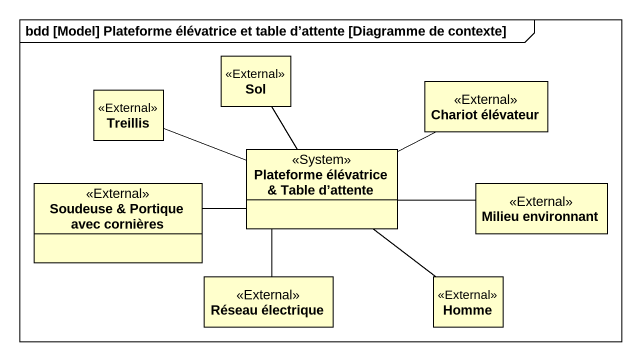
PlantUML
@startuml
mainframe bdd [Model] Plateforme élévatrice et table d’attente [Diagramme de contexte]
hide circle
hide empty members
class Treillis <<External>>
class Sol <<External>>
class "Chariot élévateur" as Chariot_élévateur <<External>>
class "Plateforme élévatrice & Table d’attente" as Plateforme_élévatrice_Table <<System>>
class "Soudeuse & Portique avec cornières" as Soudeuse_Portique_avec <<External>>
class "Milieu environnant" as Milieu_environnant <<External>>
class "Réseau électrique" as Réseau_électrique <<External>>
class Homme <<External>>
Treillis -right- Plateforme_élévatrice_Table
Sol -- Plateforme_élévatrice_Table
Chariot_élévateur -left- Plateforme_élévatrice_Table
Plateforme_élévatrice_Table -- Réseau_électrique
Soudeuse_Portique_avec -right- Plateforme_élévatrice_Table
Milieu_environnant -left- Plateforme_élévatrice_Table
Homme -up- Plateforme_élévatrice_Table
@enduml
